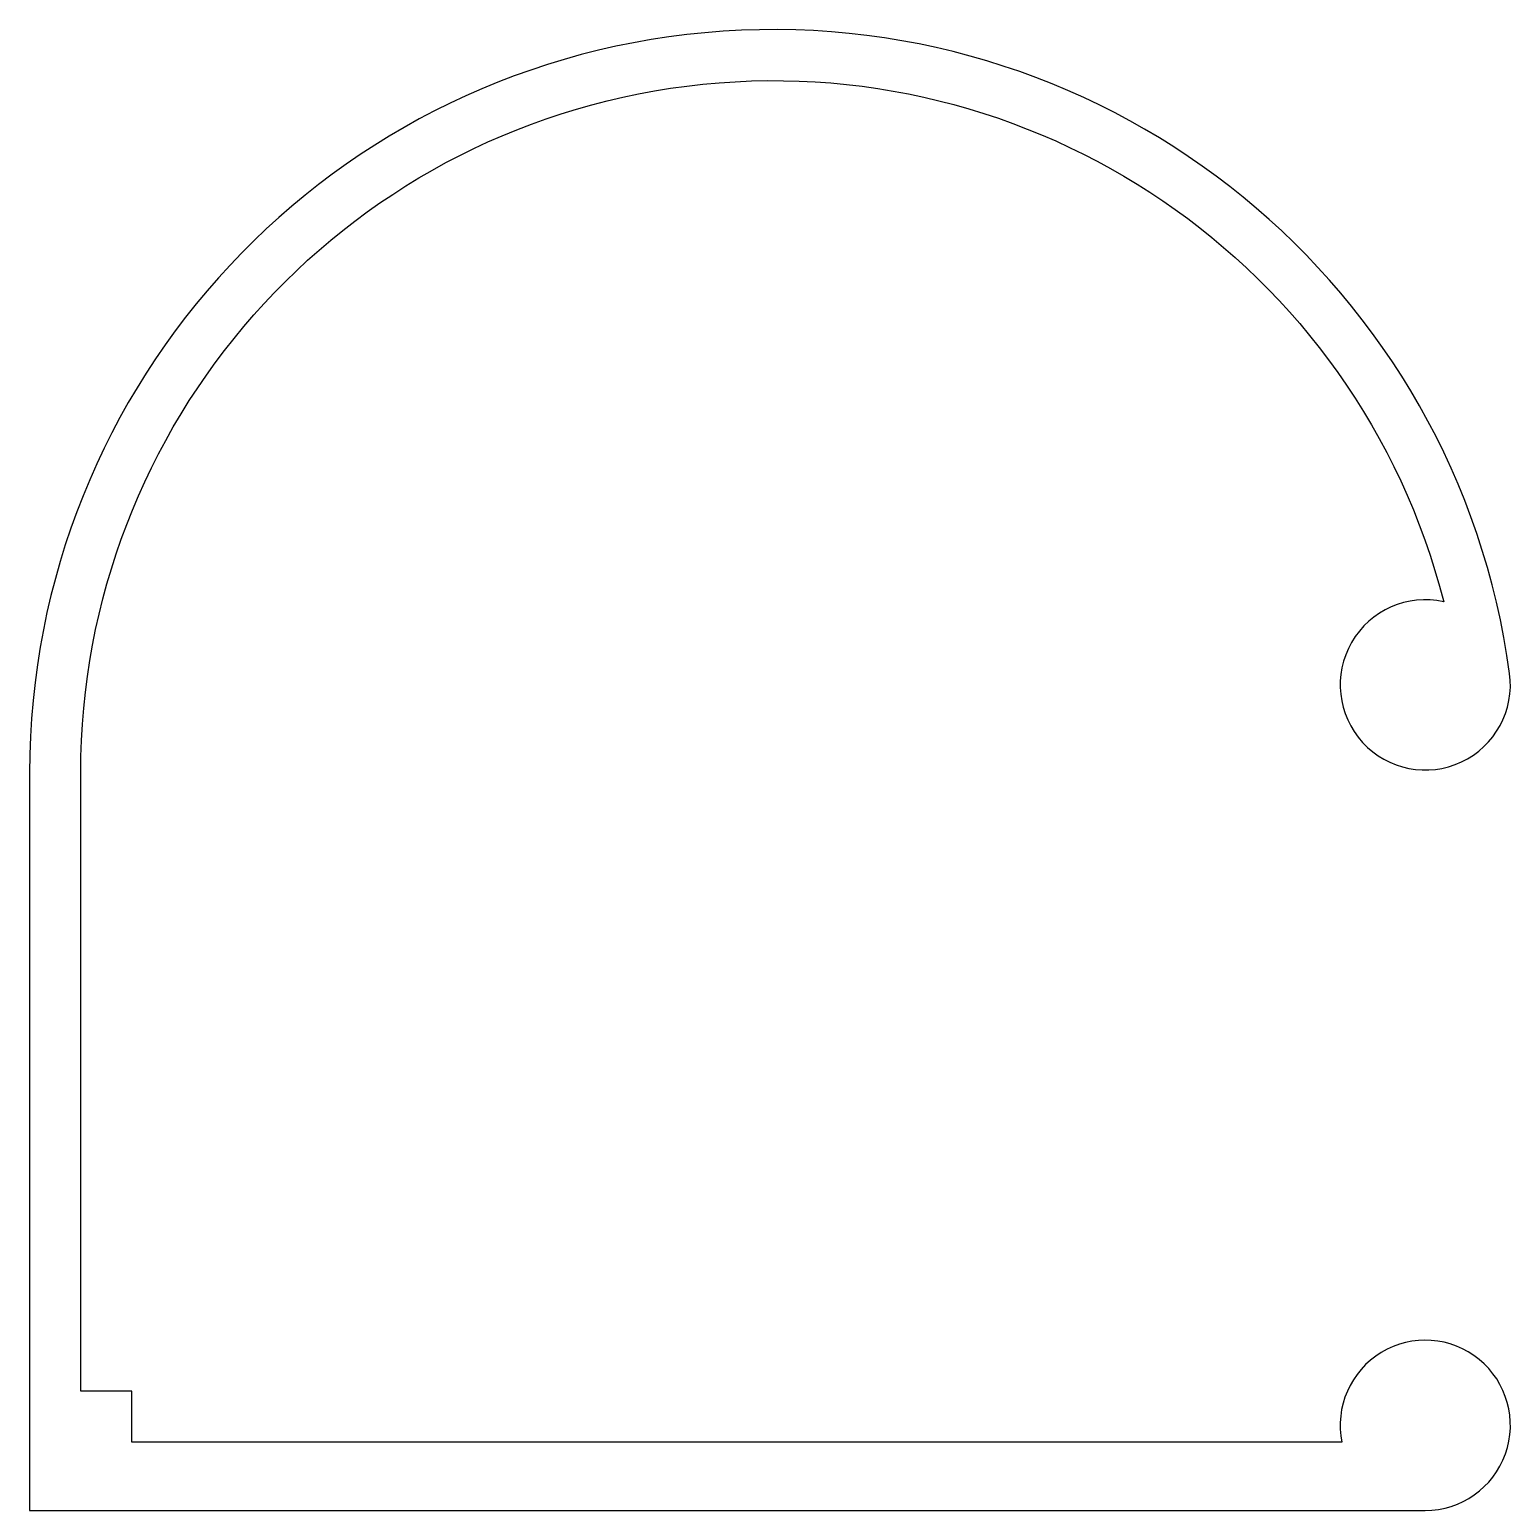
# Model space of a CAD drawing. Extents: x 469.3 to 512.8, y 221.1 to 264.6.
import ezdxf

# ---------------------------------------------------------------- set-up
doc = ezdxf.new("R2010")
doc.units = 0
doc.layers.add('ANA', color=220, linetype='CONTINUOUS')

msp = doc.modelspace()

# ---------------------------------------------------------------- linework, layer by layer
at = {"layer": 'ANA', "color": 0}
msp.add_lwpolyline([(472.268, 223.067), (472.268, 224.567), (470.768, 224.567), (470.768, 242.731, -0.882302), (510.811, 247.758, 3.182462), (512.746, 245.652, 0.935062), (469.268, 242.731), (469.268, 221.067), (510.268, 221.067, 2.805884), (507.819, 223.067)], format="xyb", close=True, dxfattribs=at)

doc.saveas('drawing.dxf')
